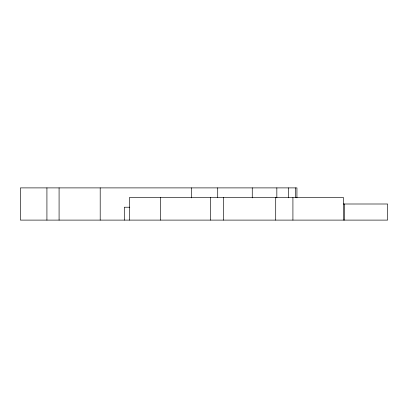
<?xml version="1.0" encoding="UTF-8"?>
<svg xmlns="http://www.w3.org/2000/svg" width="408" height="408" viewBox="0 0 408 408"><rect width="100%" height="100%" fill="white"/><g stroke="black" fill="none" stroke-linecap="round" stroke-linejoin="round"><path stroke-width="0.61" d="M343.327 204L387.6 204L387.6 220.106L20.4 220.106L20.4 187.894L296.942 187.894L296.927 197.804M129.759 207.223L124.302 207.223L124.302 220.106M344.464 204L344.464 220.106M343.495 220.106L343.495 197.559L129.392 197.559L129.392 220.106M295.647 187.894L295.647 197.37M292.918 197.559L292.918 220.106M288.533 187.894L288.533 197.804M276.838 187.894L276.838 197.804M275.706 197.559L275.706 220.106M252.261 187.894L252.261 197.87M223.666 197.559L223.666 220.106M217.714 187.894L217.714 197.37M210.61 197.559L210.61 220.106M191.678 187.894L191.678 197.87M160.599 197.559L160.599 220.106M100.2 187.894L100.2 220.106M59.084 187.894L59.084 220.106M46.92 187.894L46.92 220.106"/></g></svg>
